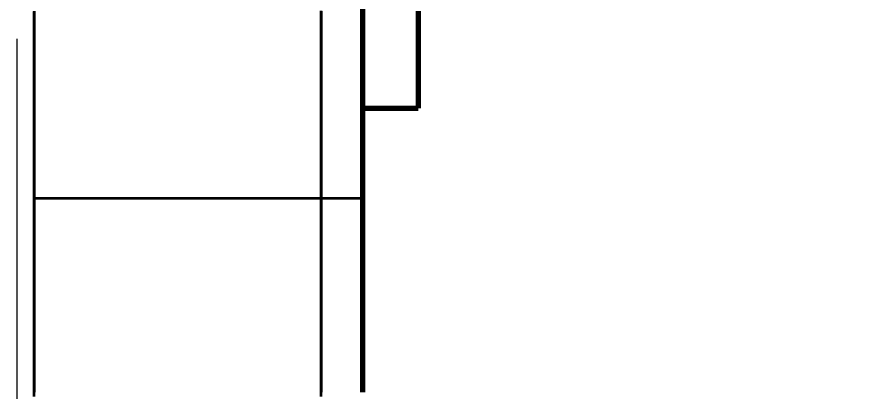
# Model space of a CAD drawing. Header units: millimetres. Extents: x 0 to 2208, y 0 to 420.
# Drawn here: x 70.38 to 76.44, y 71.69 to 74.39 of the extents above; entities that cross this region are included whole.
import ezdxf

# ---------------------------------------------------------------- set-up
doc = ezdxf.new("R2010")
doc.units = ezdxf.units.MM
doc.linetypes.add('IRAM-E-TRAZOS', pattern=[5, 4, -1])
for name, color, linetype, lineweight in [('01-VISIBLE', 7, 'CONTINUOUS', 70), ('02-OCULTA', 4, 'IRAM-E-TRAZOS', 35), ('04-COTA', 3, 'CONTINUOUS', 18)]:
    doc.layers.add(name, color=color, linetype=linetype, lineweight=lineweight)
doc.styles.add('ISO3098', font='isocpeur.ttf')
doc.dimstyles.new('FLAMA-IRAM', dxfattribs={"dimtxt": 3.5, "dimasz": 3.5, "dimexe": 2, "dimexo": 1.5, "dimgap": 1, "dimtad": 1, "dimdec": 1, "dimtxsty": 'ISO3098', "dimblk": 'IRAM_FLECHA', "dimblk1": 'IRAM_FLECHA', "dimblk2": 'IRAM_FLECHA', "dimcen": 2.5, "dimclrd": 256, "dimclre": 256, "dimclrt": 256, "dimazin": 3, "dimtfac": 1, "dimtmove": 0, "dimatfit": 3, "dimlwd": 18, "dimlwe": 18})

# ---------------------------------------------------------------- blocks, each defined once
blk = doc.blocks.new('IRAM_FLECHA')
blk.add_solid([(0, 0), (-1, 0.125), (-1, -0.125)])

msp = doc.modelspace()

# ---------------------------------------------------------------- linework, layer by layer
at = {"layer": '01-VISIBLE'}
msp.add_line((72.8841, 73.7341), (73.2841, 73.7341), dxfattribs=at)
for points in [[(72.8841, 71.6841), (72.8841, 71.7591), (72.8841, 71.8341), (72.8841, 71.9091), (72.8841, 71.9841), (72.8841, 72.0591), (72.8841, 72.1341), (72.8841, 72.2091), (72.8841, 72.2841), (72.8841, 72.3591), (72.8841, 72.4341), (72.8841, 72.5091), (72.8841, 72.5841), (72.8841, 72.6591), (72.8841, 72.7341), (72.8841, 72.8091), (72.8841, 72.8841), (72.8841, 72.9591), (72.8841, 73.0341), (72.8841, 73.1091), (72.8841, 73.1841), (72.8841, 73.2591), (72.8841, 73.3341), (72.8841, 73.4091), (72.8841, 73.4841), (72.8841, 73.5591), (72.8841, 73.6341), (72.8841, 73.7091), (72.8841, 73.7841), (72.8841, 73.8591), (72.8841, 73.9341), (72.8841, 74.0091), (72.8841, 74.0841), (72.8841, 74.1591), (72.8841, 74.2341), (72.8841, 74.3091), (72.8841, 74.3841), (72.8841, 74.4591)], [(73.2841, 74.4341), (73.2841, 74.3841), (73.2841, 74.3341), (73.2841, 74.2841), (73.2841, 74.2341), (73.2841, 74.1841), (73.2841, 74.1341), (73.2841, 74.0841), (73.2841, 74.0341), (73.2841, 73.9841), (73.2841, 73.9341), (73.2841, 73.8841), (73.2841, 73.8341), (73.2841, 73.7841), (73.2841, 73.7341)]]:
    msp.add_lwpolyline(points, dxfattribs=at)
at = {"layer": '02-OCULTA'}
msp.add_line((72.8841, 73.0816), (70.5091, 73.0816), dxfattribs=at)
for points in [[(70.5091, 74.4341), (70.5091, 74.3841), (70.5091, 74.3341), (70.5091, 74.2841), (70.5091, 74.2341), (70.5091, 74.1841), (70.5091, 74.1341), (70.5091, 74.0841), (70.5091, 74.0341), (70.5091, 73.9841), (70.5091, 73.9341), (70.5091, 73.8841), (70.5091, 73.8341), (70.5091, 73.7841), (70.5091, 73.7341), (70.5091, 73.6841), (70.5091, 73.6341), (70.5091, 73.5841), (70.5091, 73.5341), (70.5091, 73.4841), (70.5091, 73.4341), (70.5091, 73.3841), (70.5091, 73.3341), (70.5091, 73.2841), (70.5091, 73.2341), (70.5091, 73.1841), (70.5091, 73.1341), (70.5091, 73.0841), (70.5091, 73.0341), (70.5091, 72.9841), (70.5091, 72.9341), (70.5091, 72.8841), (70.5091, 72.8341), (70.5091, 72.7841), (70.5091, 72.7341), (70.5091, 72.6841), (70.5091, 72.6341), (70.5091, 72.5841), (70.5091, 72.5341), (70.5091, 72.4841), (70.5091, 72.4341), (70.5091, 72.3841), (70.5091, 72.3341), (70.5091, 72.2841), (70.5091, 72.2341), (70.5091, 72.1841), (70.5091, 72.1341), (70.5091, 72.0841), (70.5091, 72.0341), (70.5091, 71.9841), (70.5091, 71.9341), (70.5091, 71.8841), (70.5091, 71.8341), (70.5091, 71.7841), (70.5091, 71.7341), (70.5091, 71.6841)], [(70.5091, 74.4328), (70.5091, 74.3828), (70.5091, 74.3327), (70.5091, 74.2827), (70.5091, 74.2326), (70.5091, 74.1826), (70.5091, 74.1326), (70.5091, 74.0825), (70.5091, 74.0325), (70.5091, 73.9824), (70.5091, 73.9324), (70.5091, 73.8823), (70.5091, 73.8323), (70.5091, 73.7822), (70.5091, 73.7322), (70.5091, 73.6821), (70.5091, 73.6321), (70.5091, 73.582), (70.5091, 73.532), (70.5091, 73.4819), (70.5091, 73.4319), (70.5091, 73.3818), (70.5091, 73.3318), (70.5091, 73.2818), (70.5091, 73.2317), (70.5091, 73.1817), (70.5091, 73.1316), (70.5091, 73.0816)], [(70.5091, 73.0816), (70.5091, 73.1316), (70.5091, 73.1817), (70.5091, 73.2317), (70.5091, 73.2818), (70.5091, 73.3318), (70.5091, 73.3818), (70.5091, 73.4319), (70.5091, 73.4819), (70.5091, 73.532), (70.5091, 73.582), (70.5091, 73.6321), (70.5091, 73.6821), (70.5091, 73.7322), (70.5091, 73.7822), (70.5091, 73.8323), (70.5091, 73.8823), (70.5091, 73.9324), (70.5091, 73.9824), (70.5091, 74.0325), (70.5091, 74.0825), (70.5091, 74.1326), (70.5091, 74.1826), (70.5091, 74.2326), (70.5091, 74.2827), (70.5091, 74.3327), (70.5091, 74.3828), (70.5091, 74.4328)], [(72.5841, 71.6841), (72.5841, 71.7381), (72.5841, 71.7921), (72.5841, 71.8461), (72.5841, 71.9001), (72.5841, 71.9541), (72.5841, 72.0081), (72.5841, 72.0621), (72.5841, 72.1161), (72.5841, 72.1701), (72.5841, 72.2241), (72.5841, 72.2781), (72.5841, 72.3321), (72.5841, 72.3861), (72.5841, 72.4401), (72.5841, 72.4941), (72.5841, 72.5481), (72.5841, 72.6021), (72.5841, 72.6561), (72.5841, 72.7101), (72.5841, 72.7641), (72.5841, 72.8181), (72.5841, 72.8721), (72.5841, 72.9261), (72.5841, 72.9801), (72.5841, 73.0341), (72.5841, 73.0881), (72.5841, 73.1421), (72.5841, 73.1961), (72.5841, 73.2501), (72.5841, 73.3041), (72.5841, 73.3581), (72.5841, 73.4121), (72.5841, 73.4661), (72.5841, 73.5201), (72.5841, 73.5741), (72.5841, 73.6281), (72.5841, 73.6821), (72.5841, 73.7361), (72.5841, 73.7901), (72.5841, 73.8441), (72.5841, 73.8981), (72.5841, 73.9521), (72.5841, 74.0061), (72.5841, 74.0601), (72.5841, 74.1141), (72.5841, 74.1681), (72.5841, 74.2221), (72.5841, 74.2761), (72.5841, 74.3301), (72.5841, 74.3841), (72.5841, 74.4381)], [(72.5841, 74.4341), (72.5841, 74.3841), (72.5841, 74.3341), (72.5841, 74.2841), (72.5841, 74.2341), (72.5841, 74.1841), (72.5841, 74.1341), (72.5841, 74.0841), (72.5841, 74.0341), (72.5841, 73.9841), (72.5841, 73.9341), (72.5841, 73.8841), (72.5841, 73.8341), (72.5841, 73.7841), (72.5841, 73.7341), (72.5841, 73.6841), (72.5841, 73.6341), (72.5841, 73.5841), (72.5841, 73.5341), (72.5841, 73.4841), (72.5841, 73.4341), (72.5841, 73.3841), (72.5841, 73.3341), (72.5841, 73.2841), (72.5841, 73.2341), (72.5841, 73.1841), (72.5841, 73.1341), (72.5841, 73.0841), (72.5841, 73.0341), (72.5841, 72.9841), (72.5841, 72.9341), (72.5841, 72.8841), (72.5841, 72.8341), (72.5841, 72.7841), (72.5841, 72.7341), (72.5841, 72.6841), (72.5841, 72.6341), (72.5841, 72.5841), (72.5841, 72.5341), (72.5841, 72.4841), (72.5841, 72.4341), (72.5841, 72.3841), (72.5841, 72.3341), (72.5841, 72.2841), (72.5841, 72.2341), (72.5841, 72.1841), (72.5841, 72.1341), (72.5841, 72.0841), (72.5841, 72.0341), (72.5841, 71.9841), (72.5841, 71.9341), (72.5841, 71.8841), (72.5841, 71.8341), (72.5841, 71.7841), (72.5841, 71.7341), (72.5841, 71.6841)], [(72.5841, 74.4341), (72.5841, 74.3841), (72.5841, 74.3341), (72.5841, 74.2841), (72.5841, 74.2341), (72.5841, 74.1841), (72.5841, 74.1341), (72.5841, 74.0841), (72.5841, 74.0341), (72.5841, 73.9841), (72.5841, 73.9341), (72.5841, 73.8841), (72.5841, 73.8341), (72.5841, 73.7841), (72.5841, 73.7341), (72.5841, 73.6841), (72.5841, 73.6341), (72.5841, 73.5841), (72.5841, 73.5341), (72.5841, 73.4841), (72.5841, 73.4341), (72.5841, 73.3841), (72.5841, 73.3341), (72.5841, 73.2841), (72.5841, 73.2341), (72.5841, 73.1841), (72.5841, 73.1341), (72.5841, 73.0841), (72.5841, 73.0341), (72.5841, 72.9841), (72.5841, 72.9341), (72.5841, 72.8841), (72.5841, 72.8341), (72.5841, 72.7841), (72.5841, 72.7341), (72.5841, 72.6841), (72.5841, 72.6341), (72.5841, 72.5841), (72.5841, 72.5341), (72.5841, 72.4841), (72.5841, 72.4341), (72.5841, 72.3841), (72.5841, 72.3341), (72.5841, 72.2841), (72.5841, 72.2341), (72.5841, 72.1841), (72.5841, 72.1341), (72.5841, 72.0841), (72.5841, 72.0341), (72.5841, 71.9841), (72.5841, 71.9341), (72.5841, 71.8841), (72.5841, 71.8341), (72.5841, 71.7841), (72.5841, 71.7341), (72.5841, 71.6841)], [(72.8841, 71.6841), (72.8841, 71.7381), (72.8841, 71.7921), (72.8841, 71.8461), (72.8841, 71.9001), (72.8841, 71.9541), (72.8841, 72.0081), (72.8841, 72.0621), (72.8841, 72.1161), (72.8841, 72.1701), (72.8841, 72.2241), (72.8841, 72.2781), (72.8841, 72.3321), (72.8841, 72.3861), (72.8841, 72.4401), (72.8841, 72.4941), (72.8841, 72.5481), (72.8841, 72.6021), (72.8841, 72.6561), (72.8841, 72.7101), (72.8841, 72.7641), (72.8841, 72.8181), (72.8841, 72.8721), (72.8841, 72.9261), (72.8841, 72.9801), (72.8841, 73.0341), (72.8841, 73.0881), (72.8841, 73.1421), (72.8841, 73.1961), (72.8841, 73.2501), (72.8841, 73.3041), (72.8841, 73.3581), (72.8841, 73.4121), (72.8841, 73.4661), (72.8841, 73.5201), (72.8841, 73.5741), (72.8841, 73.6281), (72.8841, 73.6821), (72.8841, 73.7361), (72.8841, 73.7901), (72.8841, 73.8441), (72.8841, 73.8981), (72.8841, 73.9521), (72.8841, 74.0061), (72.8841, 74.0601), (72.8841, 74.1141), (72.8841, 74.1681), (72.8841, 74.2221), (72.8841, 74.2761), (72.8841, 74.3301), (72.8841, 74.3841), (72.8841, 74.4381)], [(72.8841, 74.4341), (72.8841, 74.3841), (72.8841, 74.3341), (72.8841, 74.2841), (72.8841, 74.2341), (72.8841, 74.1841), (72.8841, 74.1341), (72.8841, 74.0841), (72.8841, 74.0341), (72.8841, 73.9841), (72.8841, 73.9341), (72.8841, 73.8841), (72.8841, 73.8341), (72.8841, 73.7841), (72.8841, 73.7341), (72.8841, 73.6841), (72.8841, 73.6341), (72.8841, 73.5841), (72.8841, 73.5341), (72.8841, 73.4841), (72.8841, 73.4341), (72.8841, 73.3841), (72.8841, 73.3341), (72.8841, 73.2841), (72.8841, 73.2341), (72.8841, 73.1841), (72.8841, 73.1341), (72.8841, 73.0841), (72.8841, 73.0341), (72.8841, 72.9841), (72.8841, 72.9341), (72.8841, 72.8841), (72.8841, 72.8341), (72.8841, 72.7841), (72.8841, 72.7341), (72.8841, 72.6841), (72.8841, 72.6341), (72.8841, 72.5841), (72.8841, 72.5341), (72.8841, 72.4841), (72.8841, 72.4341), (72.8841, 72.3841), (72.8841, 72.3341), (72.8841, 72.2841), (72.8841, 72.2341), (72.8841, 72.1841), (72.8841, 72.1341), (72.8841, 72.0841), (72.8841, 72.0341), (72.8841, 71.9841), (72.8841, 71.9341), (72.8841, 71.8841), (72.8841, 71.8341), (72.8841, 71.7841), (72.8841, 71.7341), (72.8841, 71.6841)], [(72.8841, 74.4341), (72.8841, 74.3841), (72.8841, 74.3341), (72.8841, 74.2841), (72.8841, 74.2341), (72.8841, 74.1841), (72.8841, 74.1341), (72.8841, 74.0841), (72.8841, 74.0341), (72.8841, 73.9841), (72.8841, 73.9341), (72.8841, 73.8841), (72.8841, 73.8341), (72.8841, 73.7841), (72.8841, 73.7341), (72.8841, 73.6841), (72.8841, 73.6341), (72.8841, 73.5841), (72.8841, 73.5341), (72.8841, 73.4841), (72.8841, 73.4341), (72.8841, 73.3841), (72.8841, 73.3341), (72.8841, 73.2841), (72.8841, 73.2341), (72.8841, 73.1841), (72.8841, 73.1341), (72.8841, 73.0841), (72.8841, 73.0341), (72.8841, 72.9841), (72.8841, 72.9341), (72.8841, 72.8841), (72.8841, 72.8341), (72.8841, 72.7841), (72.8841, 72.7341), (72.8841, 72.6841), (72.8841, 72.6341), (72.8841, 72.5841), (72.8841, 72.5341), (72.8841, 72.4841), (72.8841, 72.4341), (72.8841, 72.3841), (72.8841, 72.3341), (72.8841, 72.2841), (72.8841, 72.2341), (72.8841, 72.1841), (72.8841, 72.1341), (72.8841, 72.0841), (72.8841, 72.0341), (72.8841, 71.9841), (72.8841, 71.9341), (72.8841, 71.8841), (72.8841, 71.8341), (72.8841, 71.7841), (72.8841, 71.7341), (72.8841, 71.6841)], [(72.8841, 74.4341), (72.8841, 74.3841), (72.8841, 74.3341), (72.8841, 74.2841), (72.8841, 74.2341), (72.8841, 74.1841), (72.8841, 74.1341), (72.8841, 74.0841), (72.8841, 74.0341), (72.8841, 73.9841), (72.8841, 73.9341), (72.8841, 73.8841), (72.8841, 73.8341), (72.8841, 73.7841), (72.8841, 73.7341)], [(72.8841, 73.7341), (72.8841, 73.7841), (72.8841, 73.8341), (72.8841, 73.8841), (72.8841, 73.9341), (72.8841, 73.9841), (72.8841, 74.0341), (72.8841, 74.0841), (72.8841, 74.1341), (72.8841, 74.1841), (72.8841, 74.2341), (72.8841, 74.2841), (72.8841, 74.3341), (72.8841, 74.3841), (72.8841, 74.4341)], [(72.8841, 74.4328), (72.8841, 74.3828), (72.8841, 74.3327), (72.8841, 74.2827), (72.8841, 74.2326), (72.8841, 74.1826), (72.8841, 74.1326), (72.8841, 74.0825), (72.8841, 74.0325), (72.8841, 73.9824), (72.8841, 73.9324), (72.8841, 73.8823), (72.8841, 73.8323), (72.8841, 73.7822), (72.8841, 73.7322), (72.8841, 73.6821), (72.8841, 73.6321), (72.8841, 73.582), (72.8841, 73.532), (72.8841, 73.4819), (72.8841, 73.4319), (72.8841, 73.3818), (72.8841, 73.3318), (72.8841, 73.2818), (72.8841, 73.2317), (72.8841, 73.1817), (72.8841, 73.1316), (72.8841, 73.0816)], [(72.8841, 73.0816), (72.8841, 73.1316), (72.8841, 73.1817), (72.8841, 73.2317), (72.8841, 73.2818), (72.8841, 73.3318), (72.8841, 73.3818), (72.8841, 73.4319), (72.8841, 73.4819), (72.8841, 73.532), (72.8841, 73.582), (72.8841, 73.6321), (72.8841, 73.6821), (72.8841, 73.7322), (72.8841, 73.7822), (72.8841, 73.8323), (72.8841, 73.8823), (72.8841, 73.9324), (72.8841, 73.9824), (72.8841, 74.0325), (72.8841, 74.0825), (72.8841, 74.1326), (72.8841, 74.1826), (72.8841, 74.2326), (72.8841, 74.2827), (72.8841, 74.3327), (72.8841, 74.3828), (72.8841, 74.4328)], [(73.2841, 73.7341), (73.2841, 73.7841), (73.2841, 73.8341), (73.2841, 73.8841), (73.2841, 73.9341), (73.2841, 73.9841), (73.2841, 74.0341), (73.2841, 74.0841), (73.2841, 74.1341), (73.2841, 74.1841), (73.2841, 74.2341), (73.2841, 74.2841), (73.2841, 74.3341), (73.2841, 74.3841), (73.2841, 74.4341)], [(70.5091, 71.6531), (70.5091, 71.7061), (70.5091, 71.7591), (70.5091, 71.8121), (70.5091, 71.8651), (70.5091, 71.9181), (70.5091, 71.9711), (70.5091, 72.0241), (70.5091, 72.0771), (70.5091, 72.1301), (70.5091, 72.1831), (70.5091, 72.2361), (70.5091, 72.2891), (70.5091, 72.3421), (70.5091, 72.3951), (70.5091, 72.4481), (70.5091, 72.5011), (70.5091, 72.5541), (70.5091, 72.6071), (70.5091, 72.6601), (70.5091, 72.7131), (70.5091, 72.7661), (70.5091, 72.8191), (70.5091, 72.8721), (70.5091, 72.9251), (70.5091, 72.9781), (70.5091, 73.0311), (70.5091, 73.0841), (70.5091, 73.1371), (70.5091, 73.1901), (70.5091, 73.2431), (70.5091, 73.2961), (70.5091, 73.3491), (70.5091, 73.4021), (70.5091, 73.4551), (70.5091, 73.5081), (70.5091, 73.5611), (70.5091, 73.6141), (70.5091, 73.6671), (70.5091, 73.7201), (70.5091, 73.7731), (70.5091, 73.8261), (70.5091, 73.8791), (70.5091, 73.9321), (70.5091, 73.9851), (70.5091, 74.0381), (70.5091, 74.0911), (70.5091, 74.1441), (70.5091, 74.1971), (70.5091, 74.2501), (70.5091, 74.3031), (70.5091, 74.3561), (70.5091, 74.4091)], [(72.5841, 71.6531), (72.5841, 71.7061), (72.5841, 71.7591), (72.5841, 71.8121), (72.5841, 71.8651), (72.5841, 71.9181), (72.5841, 71.9711), (72.5841, 72.0241), (72.5841, 72.0771), (72.5841, 72.1301), (72.5841, 72.1831), (72.5841, 72.2361), (72.5841, 72.2891), (72.5841, 72.3421), (72.5841, 72.3951), (72.5841, 72.4481), (72.5841, 72.5011), (72.5841, 72.5541), (72.5841, 72.6071), (72.5841, 72.6601), (72.5841, 72.7131), (72.5841, 72.7661), (72.5841, 72.8191), (72.5841, 72.8721), (72.5841, 72.9251), (72.5841, 72.9781), (72.5841, 73.0311), (72.5841, 73.0841), (72.5841, 73.1371), (72.5841, 73.1901), (72.5841, 73.2431), (72.5841, 73.2961), (72.5841, 73.3491), (72.5841, 73.4021), (72.5841, 73.4551), (72.5841, 73.5081), (72.5841, 73.5611), (72.5841, 73.6141), (72.5841, 73.6671), (72.5841, 73.7201), (72.5841, 73.7731), (72.5841, 73.8261), (72.5841, 73.8791), (72.5841, 73.9321), (72.5841, 73.9851), (72.5841, 74.0381), (72.5841, 74.0911), (72.5841, 74.1441), (72.5841, 74.1971), (72.5841, 74.2501), (72.5841, 74.3031), (72.5841, 74.3561), (72.5841, 74.4091)]]:
    msp.add_lwpolyline(points, dxfattribs=at)

# ---------------------------------------------------------------- dimensions: what is measured, and where the dimension line sits
at = {"layer": '04-COTA'}
msp.add_linear_dim(base=(70.3841, 41.7341), p1=(70.3841, 75.7341), p2=(110.5841, 75.7341), dimstyle='FLAMA-IRAM', override={"dimlfac": 10, "dimpost": 'trocha <>'}, dxfattribs=at).render()

doc.saveas('drawing.dxf')
